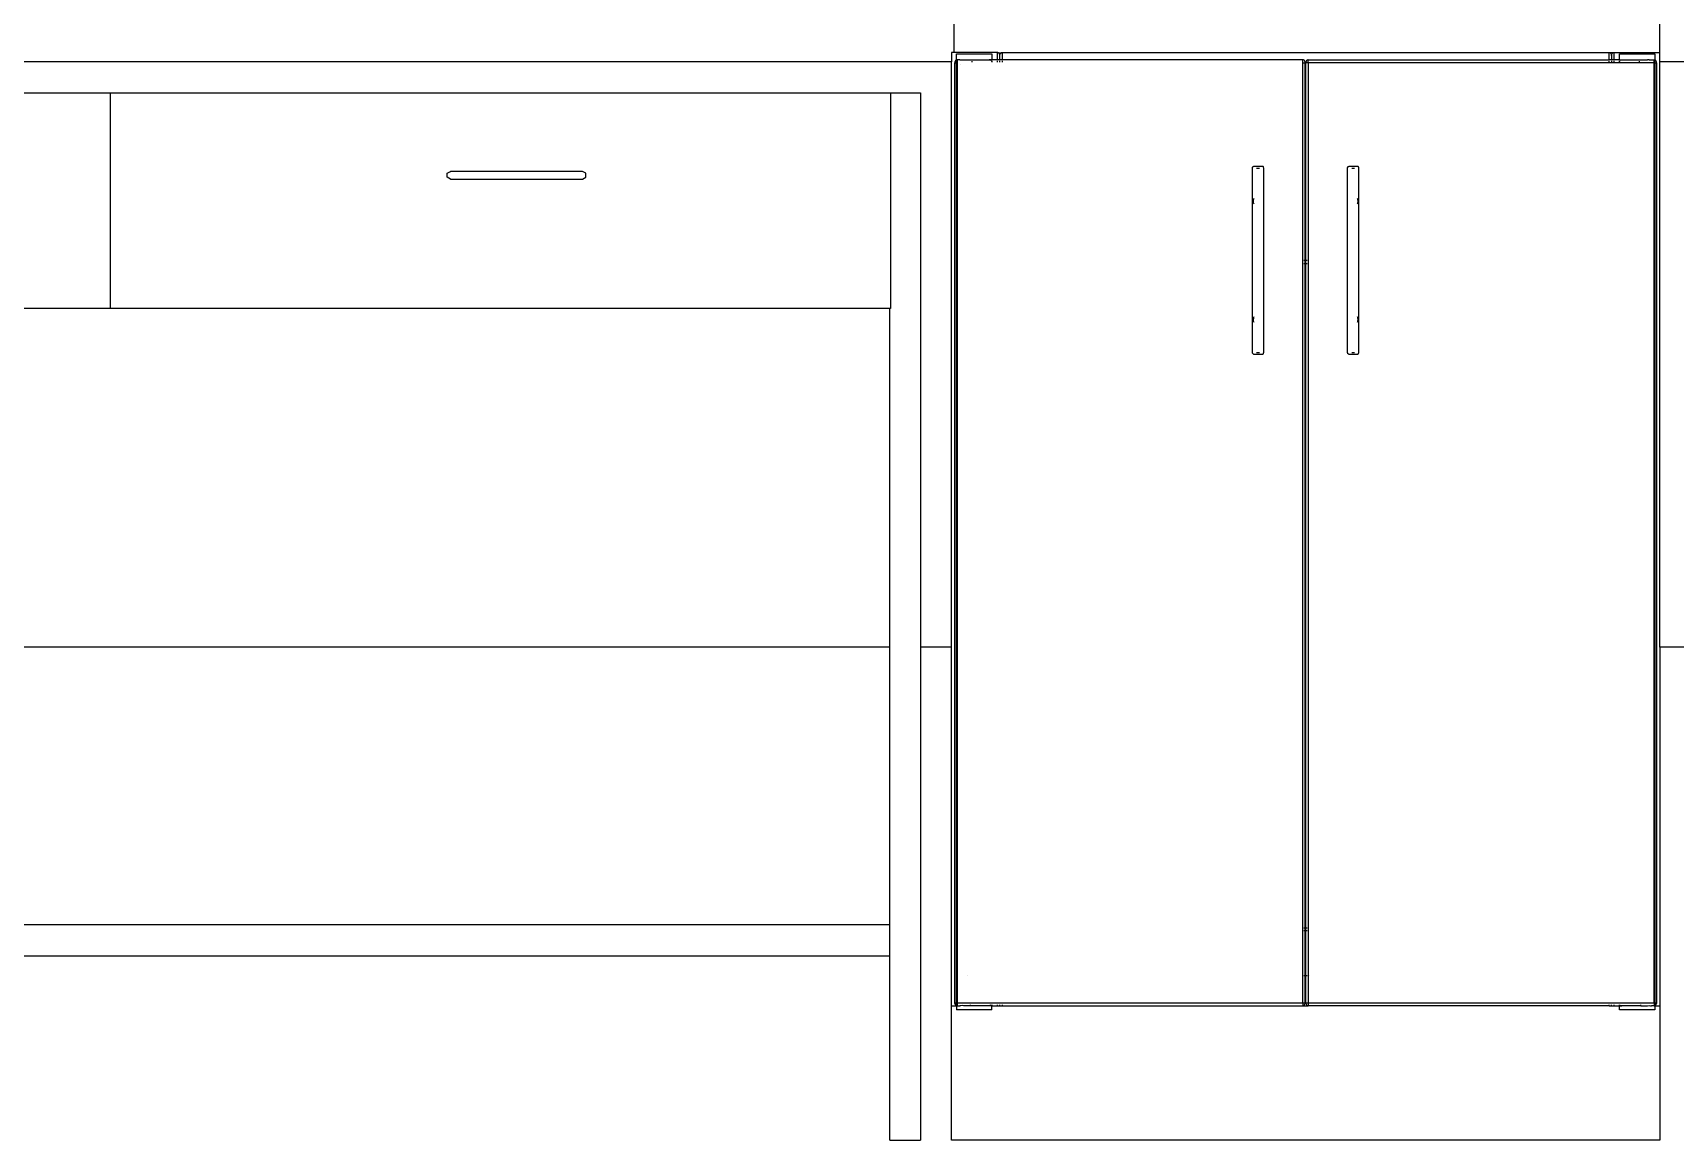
# Model space of a CAD drawing. Header units: metres. Extents: x 2.3 to 15.1, y 3 to 5.1.
# Drawn here: x 9.285 to 10.618, y 3.423 to 4.322 of the extents above; entities that cross this region are included whole.
import ezdxf

# ---------------------------------------------------------------- set-up
doc = ezdxf.new("R2010")
doc.units = ezdxf.units.M
doc.layers.add('Edges', color=7, linetype='Continuous')

# ---------------------------------------------------------------- blocks, each defined once
blk = doc.blocks.new('Chemistry Lab table fr')
at = {"layer": 'Edges'}
for p, q in [((-0.2852, 0.0378), (-0.2852, 0.0698)), ((0.2875, 0.0378), (0.2875, 0.0698)), ((-0.2875, 0.0302), (-2.275, 0.0302)), ((-0.2875, 0.0378), (-0.2875, 0.0302)), ((-0.2852, 0.0378), (-0.2875, 0.0378)), ((-0.2875, -0.4448), (-0.2875, 0.0302)), ((-0.2502, 0.0378), (-0.2852, 0.0378)), ((-0.2847, 0.0301), (-0.2848, 0.0295)), ((-0.2848, -0.7333), (-0.2848, 0.0295)), ((-0.2848, 0.0295), (-0.2834, 0.0295)), ((-0.2845, 0.0308), (-0.2847, 0.0301)), ((-0.2842, 0.0313), (-0.2845, 0.0308)), ((-0.2838, 0.0317), (-0.2842, 0.0313)), ((-0.2834, 0.0319), (-0.2838, 0.0317)), ((-0.2834, 0.0319), (-0.2834, 0.0367)), ((-0.2834, 0.0319), (-0.2834, 0.0367)), ((-0.2834, 0.0367), (-0.2547, 0.0367)), ((-0.2834, 0.0319), (-0.2833, 0.032)), ((-0.2834, 0.0319), (-0.2834, 0.0319)), ((-0.2834, 0.0295), (-0.2834, 0.0319)), ((-0.2834, 0.0283), (-0.2834, 0.0295)), ((-0.2834, 0.0295), (-0.2829, 0.0295)), ((-0.2834, 0.0283), (-0.2834, 0.0283)), ((-0.2834, 0.0045), (-0.2834, 0.0283)), ((-0.2833, 0.032), (-0.2829, 0.032)), ((-0.2808, 0.032), (-0.2829, 0.032)), ((-0.2829, 0.032), (-0.2829, 0.0295)), ((-0.2829, 0.0295), (-0.2829, -0.7333)), ((-0.2808, 0.032), (-0.28, 0.032)), ((-0.2804, 0.0283), (-0.2804, 0.0283)), ((-0.28, 0.032), (-0.2788, 0.0319)), ((-0.2788, 0.0319), (-0.2776, 0.032)), ((-0.2788, 0.0319), (-0.2788, 0.0319)), ((-0.2776, 0.032), (-0.2765, 0.032)), ((-0.2765, 0.032), (-0.2708, 0.032)), ((-0.2708, 0.0319), (-0.2708, 0.032)), ((-0.2708, 0.032), (-0.2568, 0.032)), ((-0.2708, 0.0313), (-0.2708, 0.0317)), ((-0.2708, 0.0301), (-0.2708, 0.0308)), ((-0.2568, 0.032), (-0.2563, 0.0319)), ((-0.2547, 0.032), (-0.2568, 0.032)), ((-0.2557, 0.0317), (-0.2553, 0.0313)), ((-0.255, 0.0308), (-0.2548, 0.0305)), ((-0.2548, 0.0305), (-0.2547, 0.0301)), ((-0.2547, 0.0367), (-0.2547, 0.032)), ((-0.2547, 0.032), (-0.2547, 0.0319)), ((-0.2502, 0.032), (-0.2547, 0.032)), ((-0.2547, 0.0317), (-0.2547, 0.0313)), ((-0.2547, 0.0308), (-0.2547, 0.0301)), ((-0.2499, 0.0378), (-0.2502, 0.0378)), ((-0.2502, 0.032), (-0.2502, 0.0378)), ((-0.2502, 0.0319), (-0.2502, 0.032)), ((-0.2482, 0.032), (-0.2502, 0.032)), ((-0.2502, 0.0313), (-0.2502, 0.0317)), ((-0.2502, 0.0301), (-0.2502, 0.0308)), ((-0.2497, 0.0377), (-0.2499, 0.0378)), ((-0.2499, 0.0378), (-0.2468, 0.0377)), ((-0.2494, 0.0376), (-0.2497, 0.0377)), ((-0.2492, 0.0375), (-0.2494, 0.0376)), ((-0.249, 0.0373), (-0.2492, 0.0375)), ((-0.2488, 0.0371), (-0.249, 0.0373)), ((-0.2485, 0.0366), (-0.2488, 0.0371)), ((-0.2483, 0.0359), (-0.2485, 0.0366)), ((-0.2482, 0.0353), (-0.2483, 0.0359)), ((-0.2482, 0.0359), (-0.2481, 0.0364)), ((-0.2482, 0.0358), (-0.2482, 0.0359)), ((-0.2482, 0.0353), (-0.2482, 0.0358)), ((-0.2482, 0.032), (-0.2482, 0.0353)), ((-0.2482, 0.0319), (-0.2482, 0.032)), ((-0.2463, 0.032), (-0.2482, 0.032)), ((-0.2482, 0.0313), (-0.2482, 0.0317)), ((-0.2482, 0.0301), (-0.2482, 0.0308)), ((-0.2481, 0.0364), (-0.248, 0.0366)), ((-0.248, 0.0366), (-0.2478, 0.0369)), ((-0.2478, 0.0369), (-0.2477, 0.0371)), ((-0.2477, 0.0371), (-0.2476, 0.0372)), ((-0.2476, 0.0372), (-0.2475, 0.0372)), ((-0.2473, 0.0375), (-0.2475, 0.0373)), ((-0.2475, 0.0373), (-0.2475, 0.0372)), ((-0.2473, 0.0375), (-0.2472, 0.0376)), ((-0.2472, 0.0376), (-0.2471, 0.0376)), ((-0.2468, 0.0377), (-0.2471, 0.0376)), ((-0.2471, 0.0376), (-0.2471, 0.0376)), ((-0.2468, 0.0377), (-0.2466, 0.0378)), ((-0.2468, 0.0377), (-0.2468, 0.0377)), ((-0.2465, 0.0378), (-0.2466, 0.0378)), ((-0.2465, 0.0378), (-0.2463, 0.0378)), ((-0.2463, 0.0378), (0.2463, 0.0378)), ((-0.2463, 0.0378), (-0.2463, 0.032)), ((-0.2463, 0.032), (-0.2463, 0.0319)), ((-0.0022, 0.032), (-0.2463, 0.032)), ((-0.2463, 0.0317), (-0.2463, 0.0313)), ((-0.2463, 0.0308), (-0.2463, 0.0301)), ((-0.0017, 0.0319), (-0.0022, 0.032)), ((-0.0022, 0.0295), (-0.0022, 0.032)), ((-0.0022, -0.1308), (-0.0022, 0.0295)), ((-0.0022, 0.0295), (-0.0003, 0.0295)), ((-0.0012, 0.0317), (-0.0017, 0.0319)), ((-0.0008, 0.0313), (-0.0012, 0.0317)), ((-0.0005, 0.0308), (-0.0008, 0.0313)), ((-0.0003, 0.0301), (-0.0005, 0.0308)), ((-0.0003, 0.0295), (-0.0003, 0.0301)), ((-0.0003, -0.1308), (-0.0003, 0.0295)), ((0.0005, 0.0308), (0.0003, 0.0301)), ((0.0003, 0.0301), (0.0003, 0.0295)), ((0.0003, -0.1308), (0.0003, 0.0295)), ((0.0022, 0.0295), (0.0003, 0.0295)), ((0.0008, 0.0313), (0.0005, 0.0308)), ((0.0012, 0.0317), (0.0008, 0.0313)), ((0.0017, 0.0319), (0.0012, 0.0317)), ((0.0022, 0.032), (0.0017, 0.0319)), ((0.0022, 0.032), (0.2463, 0.032)), ((0.0022, 0.0295), (0.0022, 0.032)), ((0.2829, 0.0295), (0.0022, 0.0295)), ((0.0022, 0.0295), (0.0022, -0.1308)), ((0.2463, 0.0378), (0.2466, 0.0378)), ((0.2463, 0.032), (0.2463, 0.0378)), ((0.2463, 0.0319), (0.2463, 0.032)), ((0.2482, 0.032), (0.2463, 0.032)), ((0.2463, 0.0313), (0.2463, 0.0317)), ((0.2463, 0.0301), (0.2463, 0.0308)), ((0.2468, 0.0377), (0.2466, 0.0378)), ((0.2466, 0.0378), (0.2489, 0.0378)), ((0.2471, 0.0376), (0.2468, 0.0377)), ((0.2473, 0.0375), (0.2471, 0.0376)), ((0.2475, 0.0373), (0.2473, 0.0375)), ((0.2473, 0.0375), (0.2475, 0.0373)), ((0.2477, 0.0371), (0.2475, 0.0373)), ((0.2477, 0.0371), (0.248, 0.0366)), ((0.248, 0.0366), (0.2482, 0.0359)), ((0.2482, 0.0359), (0.2482, 0.0353)), ((0.2482, 0.0353), (0.2483, 0.0359)), ((0.2482, 0.0353), (0.2482, 0.032)), ((0.2482, 0.032), (0.2482, 0.0319)), ((0.2502, 0.032), (0.2482, 0.032)), ((0.2482, 0.0317), (0.2482, 0.0313)), ((0.2482, 0.0308), (0.2482, 0.0301)), ((0.2483, 0.0359), (0.2485, 0.0366)), ((0.2488, 0.0371), (0.2485, 0.0366)), ((0.2488, 0.0371), (0.249, 0.0373)), ((0.2489, 0.0378), (0.2499, 0.0378)), ((0.249, 0.0373), (0.2492, 0.0375)), ((0.2492, 0.0375), (0.2494, 0.0376)), ((0.2497, 0.0377), (0.2494, 0.0376)), ((0.2497, 0.0377), (0.2499, 0.0378)), ((0.2499, 0.0378), (0.2502, 0.0378)), ((0.2502, 0.0378), (0.2875, 0.0378)), ((0.2502, 0.0378), (0.2502, 0.032)), ((0.2502, 0.032), (0.2502, 0.0319)), ((0.2547, 0.032), (0.2502, 0.032)), ((0.2502, 0.0317), (0.2502, 0.0313)), ((0.2502, 0.0308), (0.2502, 0.0301)), ((0.2547, 0.032), (0.2547, 0.0367)), ((0.2547, 0.0367), (0.2834, 0.0367)), ((0.2547, 0.0319), (0.2547, 0.032)), ((0.2547, 0.032), (0.2568, 0.032)), ((0.2547, 0.0313), (0.2547, 0.0317)), ((0.2547, 0.0301), (0.2547, 0.0308)), ((0.2548, 0.0305), (0.2547, 0.0301)), ((0.255, 0.0308), (0.2548, 0.0305)), ((0.2553, 0.0313), (0.2557, 0.0317)), ((0.2563, 0.0319), (0.2568, 0.032)), ((0.2568, 0.032), (0.2708, 0.032)), ((0.2708, 0.032), (0.2708, 0.0319)), ((0.2708, 0.032), (0.2765, 0.032)), ((0.2708, 0.0317), (0.2708, 0.0313)), ((0.2708, 0.0308), (0.2708, 0.0301)), ((0.2765, 0.032), (0.2776, 0.032)), ((0.2788, 0.0319), (0.2776, 0.032)), ((0.2788, 0.0319), (0.28, 0.032)), ((0.28, 0.032), (0.2808, 0.032)), ((0.2808, 0.032), (0.2829, 0.032)), ((0.2829, 0.032), (0.2833, 0.032)), ((0.2829, 0.0295), (0.2829, 0.032)), ((0.2834, 0.0295), (0.2829, 0.0295)), ((0.2829, -0.7333), (0.2829, 0.0295)), ((0.2834, 0.0319), (0.2833, 0.032)), ((0.2834, 0.0367), (0.2834, 0.0319)), ((0.2834, 0.0319), (0.2834, 0.0319)), ((0.2838, 0.0317), (0.2834, 0.0319)), ((0.2834, 0.0297), (0.2834, 0.0319)), ((0.2834, 0.0297), (0.2834, 0.0295)), ((0.2834, 0.0297), (0.2834, 0.0295)), ((0.2834, 0.0295), (0.2834, 0.0295)), ((0.2834, 0.0295), (0.2834, 0.0283)), ((0.2834, 0.0295), (0.2834, 0.0283)), ((0.2834, 0.0295), (0.2848, 0.0295)), ((0.2834, 0.0283), (0.2834, 0.0283)), ((0.2834, 0.0283), (0.2834, 0.0045)), ((0.2842, 0.0313), (0.2838, 0.0317)), ((0.2845, 0.0308), (0.2842, 0.0313)), ((0.2847, 0.0301), (0.2845, 0.0308)), ((0.2848, 0.0295), (0.2847, 0.0301)), ((0.2848, 0.0295), (0.2848, -0.7333)), ((0.2875, 0.0302), (0.2875, 0.0378)), ((0.3453, 0.0302), (0.2875, 0.0302)), ((0.2875, -0.4448), (0.2875, 0.0302)), ((-1.604, 0.0052), (-0.9705, 0.0052)), ((-0.9705, 0.0052), (-0.9705, -0.1698)), ((-0.9705, 0.0052), (-0.337, 0.0052)), ((-0.337, 0.0052), (-0.3125, 0.0052)), ((-0.337, 0.0052), (-0.337, -0.1698)), ((-0.3125, 0.0052), (-0.3125, -0.4448)), ((-0.2834, 0.0045), (-0.2834, 0.0045)), ((-0.2834, -0.6727), (-0.2834, 0.0045)), ((0.2834, 0.0045), (0.2834, 0.0045)), ((0.2834, 0.0045), (0.2834, -0.6727)), ((-0.6967, -0.0602), (-0.694, -0.0586)), ((-0.6967, -0.0634), (-0.6967, -0.0602)), ((-0.694, -0.065), (-0.6967, -0.0634)), ((-0.694, -0.0586), (-0.6938, -0.0587)), ((-0.5871, -0.0586), (-0.694, -0.0586)), ((-0.694, -0.065), (-0.5871, -0.065)), ((-0.5844, -0.0602), (-0.5871, -0.0586)), ((-0.5871, -0.065), (-0.5844, -0.0634)), ((-0.5844, -0.0634), (-0.5844, -0.0602)), ((-0.0432, -0.0559), (-0.0431, -0.0555)), ((-0.0432, -0.2057), (-0.0432, -0.0559)), ((-0.0432, -0.0559), (-0.043, -0.0559)), ((-0.0431, -0.0555), (-0.043, -0.0552)), ((-0.043, -0.0552), (-0.0429, -0.055)), ((-0.0429, -0.055), (-0.0427, -0.0548)), ((-0.0427, -0.0548), (-0.0424, -0.0546)), ((-0.0424, -0.0546), (-0.0422, -0.0546)), ((-0.035, -0.0546), (-0.0422, -0.0546)), ((-0.0398, -0.0559), (-0.0374, -0.0559)), ((-0.0348, -0.0546), (-0.035, -0.0546)), ((-0.0345, -0.0548), (-0.0348, -0.0546)), ((-0.0343, -0.055), (-0.0345, -0.0548)), ((-0.0342, -0.0552), (-0.0343, -0.055)), ((-0.0341, -0.0555), (-0.0342, -0.0552)), ((-0.034, -0.0559), (-0.0342, -0.0559)), ((-0.034, -0.0559), (-0.0341, -0.0555)), ((-0.034, -0.2057), (-0.034, -0.0559)), ((0.034, -0.0559), (0.0341, -0.0555)), ((0.034, -0.2057), (0.034, -0.0559)), ((0.034, -0.0559), (0.0342, -0.0559)), ((0.0341, -0.0555), (0.0342, -0.0552)), ((0.0342, -0.0552), (0.0343, -0.055)), ((0.0343, -0.055), (0.0345, -0.0548)), ((0.0345, -0.0548), (0.0348, -0.0546)), ((0.0348, -0.0546), (0.035, -0.0546)), ((0.0422, -0.0546), (0.035, -0.0546)), ((0.0374, -0.0559), (0.0398, -0.0559)), ((0.0424, -0.0546), (0.0422, -0.0546)), ((0.0427, -0.0548), (0.0424, -0.0546)), ((0.0429, -0.055), (0.0427, -0.0548)), ((0.043, -0.0552), (0.0429, -0.055)), ((0.0431, -0.0555), (0.043, -0.0552)), ((0.0432, -0.0559), (0.043, -0.0559)), ((0.0432, -0.0559), (0.0431, -0.0555)), ((0.0432, -0.2057), (0.0432, -0.0559)), ((-0.0423, -0.0822), (-0.0422, -0.0816)), ((-0.0423, -0.0829), (-0.0423, -0.0822)), ((-0.0423, -0.0835), (-0.0423, -0.0829)), ((-0.0422, -0.0841), (-0.0423, -0.0835)), ((-0.0422, -0.0816), (-0.042, -0.081)), ((-0.042, -0.0847), (-0.0422, -0.0841)), ((-0.042, -0.081), (-0.0418, -0.0805)), ((-0.0418, -0.0852), (-0.042, -0.0847)), ((0.0418, -0.0805), (0.042, -0.081)), ((0.042, -0.0847), (0.0418, -0.0852)), ((0.042, -0.081), (0.0422, -0.0816)), ((0.0422, -0.0841), (0.042, -0.0847)), ((0.0422, -0.0816), (0.0423, -0.0822)), ((0.0423, -0.0835), (0.0422, -0.0841)), ((0.0423, -0.0822), (0.0423, -0.0829)), ((0.0423, -0.0829), (0.0423, -0.0835)), ((-0.0022, -0.1308), (-0.0017, -0.1308)), ((-0.0022, -0.1334), (-0.0022, -0.1308)), ((-0.0012, -0.1308), (-0.0005, -0.1308)), ((-0.0003, -0.1308), (-0.0003, -0.1308)), ((-0.0003, -0.1334), (-0.0003, -0.1308)), ((0.0003, -0.1308), (-0.0003, -0.1308)), ((0.0003, -0.1308), (0.0003, -0.1308)), ((0.0003, -0.1334), (0.0003, -0.1308)), ((0.0005, -0.1308), (0.0012, -0.1308)), ((0.0017, -0.1308), (0.0022, -0.1308)), ((0.0022, -0.1308), (0.0022, -0.1334)), ((-0.0022, -0.1334), (-0.0017, -0.1334)), ((-0.0022, -0.6727), (-0.0022, -0.1334)), ((-0.0012, -0.1334), (-0.0005, -0.1334)), ((-0.0003, -0.1334), (-0.0003, -0.1334)), ((-0.0003, -0.6727), (-0.0003, -0.1334)), ((-0.0003, -0.1334), (0.0003, -0.1334)), ((0.0003, -0.1334), (0.0003, -0.1334)), ((0.0003, -0.6727), (0.0003, -0.1334)), ((0.0005, -0.1334), (0.0012, -0.1334)), ((0.0017, -0.1334), (0.0022, -0.1334)), ((0.0022, -0.1334), (0.0022, -0.6727)), ((-0.9705, -0.1698), (-1.604, -0.1698)), ((-0.3375, -0.1698), (-0.9705, -0.1698)), ((-0.337, -0.1698), (-0.3375, -0.1698)), ((-0.3375, -0.4448), (-0.3375, -0.1698)), ((-0.0422, -0.1776), (-0.0423, -0.1783)), ((-0.0423, -0.1789), (-0.0423, -0.1783)), ((-0.0423, -0.1795), (-0.0423, -0.1789)), ((-0.0422, -0.1802), (-0.0423, -0.1795)), ((-0.0422, -0.1776), (-0.042, -0.177)), ((-0.042, -0.1807), (-0.0422, -0.1802)), ((-0.042, -0.177), (-0.0418, -0.1765)), ((-0.0418, -0.1813), (-0.042, -0.1807)), ((0.0418, -0.1765), (0.042, -0.177)), ((0.042, -0.1807), (0.0418, -0.1813)), ((0.042, -0.177), (0.0422, -0.1776)), ((0.0422, -0.1802), (0.042, -0.1807)), ((0.0422, -0.1776), (0.0423, -0.1783)), ((0.0423, -0.1795), (0.0422, -0.1802)), ((0.0423, -0.1783), (0.0423, -0.1789)), ((0.0423, -0.1789), (0.0423, -0.1795)), ((-0.043, -0.2057), (-0.0432, -0.2057)), ((-0.0431, -0.206), (-0.0432, -0.2057)), ((-0.043, -0.2063), (-0.0431, -0.206)), ((-0.0429, -0.2066), (-0.043, -0.2063)), ((-0.0427, -0.2068), (-0.0429, -0.2066)), ((-0.0424, -0.2069), (-0.0427, -0.2068)), ((-0.0422, -0.207), (-0.0424, -0.2069)), ((-0.0422, -0.207), (-0.035, -0.207)), ((-0.0398, -0.2057), (-0.0374, -0.2057)), ((-0.035, -0.207), (-0.0348, -0.2069)), ((-0.0348, -0.2069), (-0.0345, -0.2068)), ((-0.0345, -0.2068), (-0.0343, -0.2066)), ((-0.0343, -0.2066), (-0.0342, -0.2063)), ((-0.0342, -0.2057), (-0.034, -0.2057)), ((-0.0342, -0.2063), (-0.0341, -0.206)), ((-0.0341, -0.206), (-0.034, -0.2057)), ((0.0342, -0.2057), (0.034, -0.2057)), ((0.0341, -0.206), (0.034, -0.2057)), ((0.0342, -0.2063), (0.0341, -0.206)), ((0.0343, -0.2066), (0.0342, -0.2063)), ((0.0345, -0.2068), (0.0343, -0.2066)), ((0.0348, -0.2069), (0.0345, -0.2068)), ((0.035, -0.207), (0.0348, -0.2069)), ((0.035, -0.207), (0.0422, -0.207)), ((0.0374, -0.2057), (0.0398, -0.2057)), ((0.0422, -0.207), (0.0424, -0.2069)), ((0.0424, -0.2069), (0.0427, -0.2068)), ((0.0427, -0.2068), (0.0429, -0.2066)), ((0.0429, -0.2066), (0.043, -0.2063)), ((0.043, -0.2057), (0.0432, -0.2057)), ((0.043, -0.2063), (0.0431, -0.206)), ((0.0431, -0.206), (0.0432, -0.2057)), ((-0.3375, -0.4448), (-2.225, -0.4448)), ((-0.3375, -0.6702), (-0.3375, -0.4448)), ((-0.2875, -0.4448), (-0.3125, -0.4448)), ((-0.3125, -0.4448), (-0.3125, -0.8448)), ((-0.2875, -0.7358), (-0.2875, -0.4448)), ((0.3125, -0.4448), (0.2875, -0.4448)), ((0.2875, -0.4448), (0.2875, -0.7358)), ((-0.3375, -0.6702), (-2.225, -0.6702)), ((-0.3375, -0.6952), (-0.3375, -0.6702)), ((-0.2834, -0.6727), (-0.2834, -0.6727)), ((-0.2834, -0.6933), (-0.2834, -0.6727)), ((-0.0017, -0.6727), (-0.0022, -0.6727)), ((-0.0022, -0.6749), (-0.0022, -0.6727)), ((-0.0017, -0.6749), (-0.0022, -0.6749)), ((-0.0022, -0.7115), (-0.0022, -0.6749)), ((-0.0005, -0.6727), (-0.0012, -0.6727)), ((-0.0005, -0.6749), (-0.0012, -0.6749)), ((-0.0003, -0.6727), (-0.0003, -0.6727)), ((-0.0003, -0.6749), (-0.0003, -0.6727)), ((0.0003, -0.6727), (-0.0003, -0.6727)), ((-0.0003, -0.7115), (-0.0003, -0.6749)), ((0.0003, -0.6749), (-0.0003, -0.6749)), ((-0.0003, -0.6749), (-0.0003, -0.6749)), ((0.0003, -0.6749), (0.0003, -0.6727)), ((0.0003, -0.6727), (0.0003, -0.6727)), ((0.0003, -0.6749), (0.0003, -0.6749)), ((0.0003, -0.7115), (0.0003, -0.6749)), ((0.0012, -0.6727), (0.0005, -0.6727)), ((0.0012, -0.6749), (0.0005, -0.6749)), ((0.0022, -0.6727), (0.0017, -0.6727)), ((0.0022, -0.6749), (0.0017, -0.6749)), ((0.0022, -0.6727), (0.0022, -0.6749)), ((0.0022, -0.6749), (0.0022, -0.7115)), ((0.2834, -0.6727), (0.2834, -0.6727)), ((0.2834, -0.6727), (0.2834, -0.6933)), ((-2.225, -0.6952), (-0.3375, -0.6952)), ((-0.3375, -0.8448), (-0.3375, -0.6952)), ((-0.2834, -0.6933), (-0.2834, -0.6933)), ((-0.2834, -0.7115), (-0.2834, -0.6933)), ((-0.2834, -0.7115), (-0.2834, -0.6933)), ((0.2834, -0.6933), (0.2834, -0.6933)), ((0.2834, -0.6933), (0.2834, -0.7115)), ((-0.2834, -0.7115), (-0.2834, -0.7115)), ((-0.2834, -0.7237), (-0.2834, -0.7115)), ((-0.2746, -0.7115), (-0.2746, -0.7115)), ((-0.0017, -0.7115), (-0.0022, -0.7115)), ((-0.0022, -0.7333), (-0.0022, -0.7115)), ((-0.0005, -0.7115), (-0.0012, -0.7115)), ((-0.0003, -0.7115), (-0.0003, -0.7115)), ((-0.0003, -0.7333), (-0.0003, -0.7115)), ((0.0003, -0.7115), (-0.0003, -0.7115)), ((0.0003, -0.7333), (0.0003, -0.7115)), ((0.0003, -0.7115), (0.0003, -0.7115)), ((0.0012, -0.7115), (0.0005, -0.7115)), ((0.0022, -0.7115), (0.0017, -0.7115)), ((0.0022, -0.7115), (0.0022, -0.7333)), ((0.0033, -0.7115), (0.0033, -0.7115)), ((0.2834, -0.7115), (0.2834, -0.7115)), ((0.2834, -0.7115), (0.2834, -0.7237)), ((-0.2834, -0.7237), (-0.2834, -0.7237)), ((-0.2834, -0.7301), (-0.2834, -0.7237)), ((-0.2834, -0.7301), (-0.2834, -0.7301)), ((-0.2834, -0.7333), (-0.2834, -0.7301)), ((0.2834, -0.7237), (0.2834, -0.7237)), ((0.2834, -0.7237), (0.2834, -0.7301)), ((0.2834, -0.7301), (0.2834, -0.7301)), ((0.2834, -0.7333), (0.2834, -0.7301)), ((0.2834, -0.7301), (0.2834, -0.7333)), ((-0.2875, -0.8448), (-0.2875, -0.7358)), ((-0.2875, -0.7358), (-0.2834, -0.7358)), ((-0.2847, -0.7339), (-0.2848, -0.7333)), ((-0.2848, -0.7333), (-0.2834, -0.7333)), ((-0.2845, -0.7345), (-0.2847, -0.7339)), ((-0.2842, -0.7351), (-0.2845, -0.7345)), ((-0.2838, -0.7355), (-0.2842, -0.7351)), ((-0.2838, -0.7355), (-0.2837, -0.7355)), ((-0.2837, -0.7355), (-0.2834, -0.7357)), ((-0.2834, -0.7357), (-0.2834, -0.7333)), ((-0.2829, -0.7333), (-0.2834, -0.7333)), ((-0.2834, -0.7357), (-0.2834, -0.7357)), ((-0.2833, -0.7357), (-0.2834, -0.7357)), ((-0.2834, -0.7357), (-0.2834, -0.7358)), ((-0.2833, -0.7358), (-0.2834, -0.7358)), ((-0.2834, -0.7358), (-0.2834, -0.7392)), ((-0.2547, -0.7392), (-0.2834, -0.7392)), ((-0.2833, -0.7358), (-0.2833, -0.7357)), ((-0.2829, -0.7358), (-0.2833, -0.7358)), ((-0.2829, -0.7333), (-0.2722, -0.7333)), ((-0.2829, -0.7333), (-0.2829, -0.7358)), ((-0.2829, -0.7358), (-0.2808, -0.7358)), ((-0.28, -0.7358), (-0.2808, -0.7358)), ((-0.2788, -0.7357), (-0.28, -0.7358)), ((-0.2788, -0.7357), (-0.2788, -0.7357)), ((-0.2776, -0.7358), (-0.2788, -0.7357)), ((-0.2788, -0.7358), (-0.2788, -0.7358)), ((-0.2765, -0.7358), (-0.2776, -0.7358)), ((-0.2722, -0.7358), (-0.2765, -0.7358)), ((-0.2722, -0.7333), (-0.2722, -0.7339)), ((-0.2722, -0.7333), (-0.2547, -0.7333)), ((-0.2722, -0.735), (-0.2722, -0.7358)), ((-0.2568, -0.7358), (-0.2722, -0.7358)), ((-0.2563, -0.7357), (-0.2568, -0.7358)), ((-0.2547, -0.7358), (-0.2568, -0.7358)), ((-0.2557, -0.7355), (-0.2563, -0.7357)), ((-0.2553, -0.7351), (-0.2557, -0.7355)), ((-0.2547, -0.7333), (-0.2547, -0.7336)), ((-0.2547, -0.7333), (-0.2502, -0.7333)), ((-0.2547, -0.7336), (-0.2547, -0.7339)), ((-0.2547, -0.7336), (-0.2547, -0.7339)), ((-0.2547, -0.7351), (-0.2547, -0.7358)), ((-0.2547, -0.7358), (-0.2502, -0.7358)), ((-0.2547, -0.7392), (-0.2547, -0.7358)), ((-0.2502, -0.7339), (-0.2502, -0.7333)), ((-0.2502, -0.7333), (-0.2482, -0.7333)), ((-0.2502, -0.7358), (-0.2502, -0.7351)), ((-0.2502, -0.7358), (-0.2482, -0.7358)), ((-0.2482, -0.7339), (-0.2482, -0.7333)), ((-0.2482, -0.7333), (-0.2463, -0.7333)), ((-0.2482, -0.7358), (-0.2482, -0.7351)), ((-0.2482, -0.7358), (-0.2463, -0.7358)), ((-0.2463, -0.7333), (-0.2463, -0.7339)), ((-0.2463, -0.7333), (-0.0022, -0.7333)), ((-0.2463, -0.7351), (-0.2463, -0.7358)), ((-0.2463, -0.7358), (-0.0022, -0.7358)), ((-0.0022, -0.7333), (-0.0022, -0.7358)), ((-0.0022, -0.7333), (-0.0003, -0.7333)), ((-0.0022, -0.7358), (-0.0017, -0.7357)), ((-0.0022, -0.7358), (0.0022, -0.7358)), ((-0.0017, -0.7357), (-0.0012, -0.7355)), ((-0.0012, -0.7355), (-0.0008, -0.7351)), ((-0.0008, -0.7351), (-0.0005, -0.7345)), ((-0.0005, -0.7345), (-0.0003, -0.7339)), ((-0.0003, -0.7339), (-0.0003, -0.7333)), ((0.0003, -0.7333), (0.0003, -0.7339)), ((0.0003, -0.7333), (0.0022, -0.7333)), ((0.0003, -0.7339), (0.0005, -0.7345)), ((0.0005, -0.7345), (0.0008, -0.7351)), ((0.0008, -0.7351), (0.0012, -0.7355)), ((0.0012, -0.7355), (0.0017, -0.7357)), ((0.0017, -0.7357), (0.0022, -0.7358)), ((0.0022, -0.7333), (0.2463, -0.7333)), ((0.0022, -0.7333), (0.0022, -0.7358)), ((0.2463, -0.7358), (0.0022, -0.7358)), ((0.2463, -0.7339), (0.2463, -0.7333)), ((0.2463, -0.7333), (0.2482, -0.7333)), ((0.2463, -0.7358), (0.2463, -0.7351)), ((0.2463, -0.7358), (0.2482, -0.7358)), ((0.2482, -0.7339), (0.2482, -0.7333)), ((0.2482, -0.7333), (0.2502, -0.7333)), ((0.2482, -0.7358), (0.2482, -0.7351)), ((0.2482, -0.7358), (0.2502, -0.7358)), ((0.2502, -0.7333), (0.2502, -0.7339)), ((0.2502, -0.7333), (0.2547, -0.7333)), ((0.2502, -0.7351), (0.2502, -0.7358)), ((0.2502, -0.7358), (0.2547, -0.7358)), ((0.2547, -0.7333), (0.2547, -0.7336)), ((0.2547, -0.7333), (0.2722, -0.7333)), ((0.2547, -0.7336), (0.2547, -0.7339)), ((0.2547, -0.7339), (0.2547, -0.7336)), ((0.2547, -0.7358), (0.2547, -0.7351)), ((0.2547, -0.7392), (0.2547, -0.7358)), ((0.2547, -0.7358), (0.2568, -0.7358)), ((0.2834, -0.7392), (0.2547, -0.7392)), ((0.2553, -0.7351), (0.2557, -0.7355)), ((0.2557, -0.7355), (0.2563, -0.7357)), ((0.2563, -0.7357), (0.2568, -0.7358)), ((0.2722, -0.7358), (0.2568, -0.7358)), ((0.2722, -0.7339), (0.2722, -0.7333)), ((0.2722, -0.7333), (0.2829, -0.7333)), ((0.2722, -0.7358), (0.2722, -0.7351)), ((0.2722, -0.7358), (0.2765, -0.7358)), ((0.2765, -0.7358), (0.2776, -0.7358)), ((0.2776, -0.7358), (0.2788, -0.7357)), ((0.2788, -0.7357), (0.28, -0.7358)), ((0.2788, -0.7357), (0.2788, -0.7357)), ((0.2788, -0.7358), (0.2788, -0.7358)), ((0.28, -0.7358), (0.2808, -0.7358)), ((0.28, -0.7358), (0.2808, -0.7358)), ((0.2829, -0.7358), (0.2808, -0.7358)), ((0.2829, -0.7333), (0.2834, -0.7333)), ((0.2829, -0.7333), (0.2829, -0.7358)), ((0.2829, -0.7358), (0.2833, -0.7358)), ((0.2833, -0.7358), (0.2833, -0.7357)), ((0.2833, -0.7357), (0.2834, -0.7357)), ((0.2834, -0.7358), (0.2833, -0.7358)), ((0.2834, -0.7335), (0.2834, -0.7333)), ((0.2834, -0.7333), (0.2834, -0.7333)), ((0.2834, -0.7333), (0.2834, -0.7335)), ((0.2834, -0.7333), (0.2848, -0.7333)), ((0.2834, -0.7335), (0.2834, -0.7357)), ((0.2834, -0.7357), (0.2837, -0.7355)), ((0.2834, -0.7357), (0.2834, -0.7357)), ((0.2834, -0.7358), (0.2834, -0.7357)), ((0.2834, -0.7357), (0.2834, -0.7358)), ((0.2834, -0.7358), (0.2875, -0.7358)), ((0.2834, -0.7358), (0.2834, -0.7392)), ((0.2837, -0.7355), (0.2838, -0.7355)), ((0.2842, -0.7351), (0.2838, -0.7355)), ((0.2845, -0.7345), (0.2842, -0.7351)), ((0.2847, -0.7339), (0.2845, -0.7345)), ((0.2848, -0.7333), (0.2847, -0.7339)), ((0.2875, -0.7358), (0.2875, -0.8448)), ((-0.3375, -0.8448), (-0.3125, -0.8448)), ((0.2875, -0.8448), (-0.2875, -0.8448))]:
    blk.add_line(p, q, dxfattribs=at)

msp = doc.modelspace()

# ---------------------------------------------------------------- block references
msp.add_blockref('Chemistry Lab table fr', (10.3179, 4.2683))

doc.saveas('drawing.dxf')
